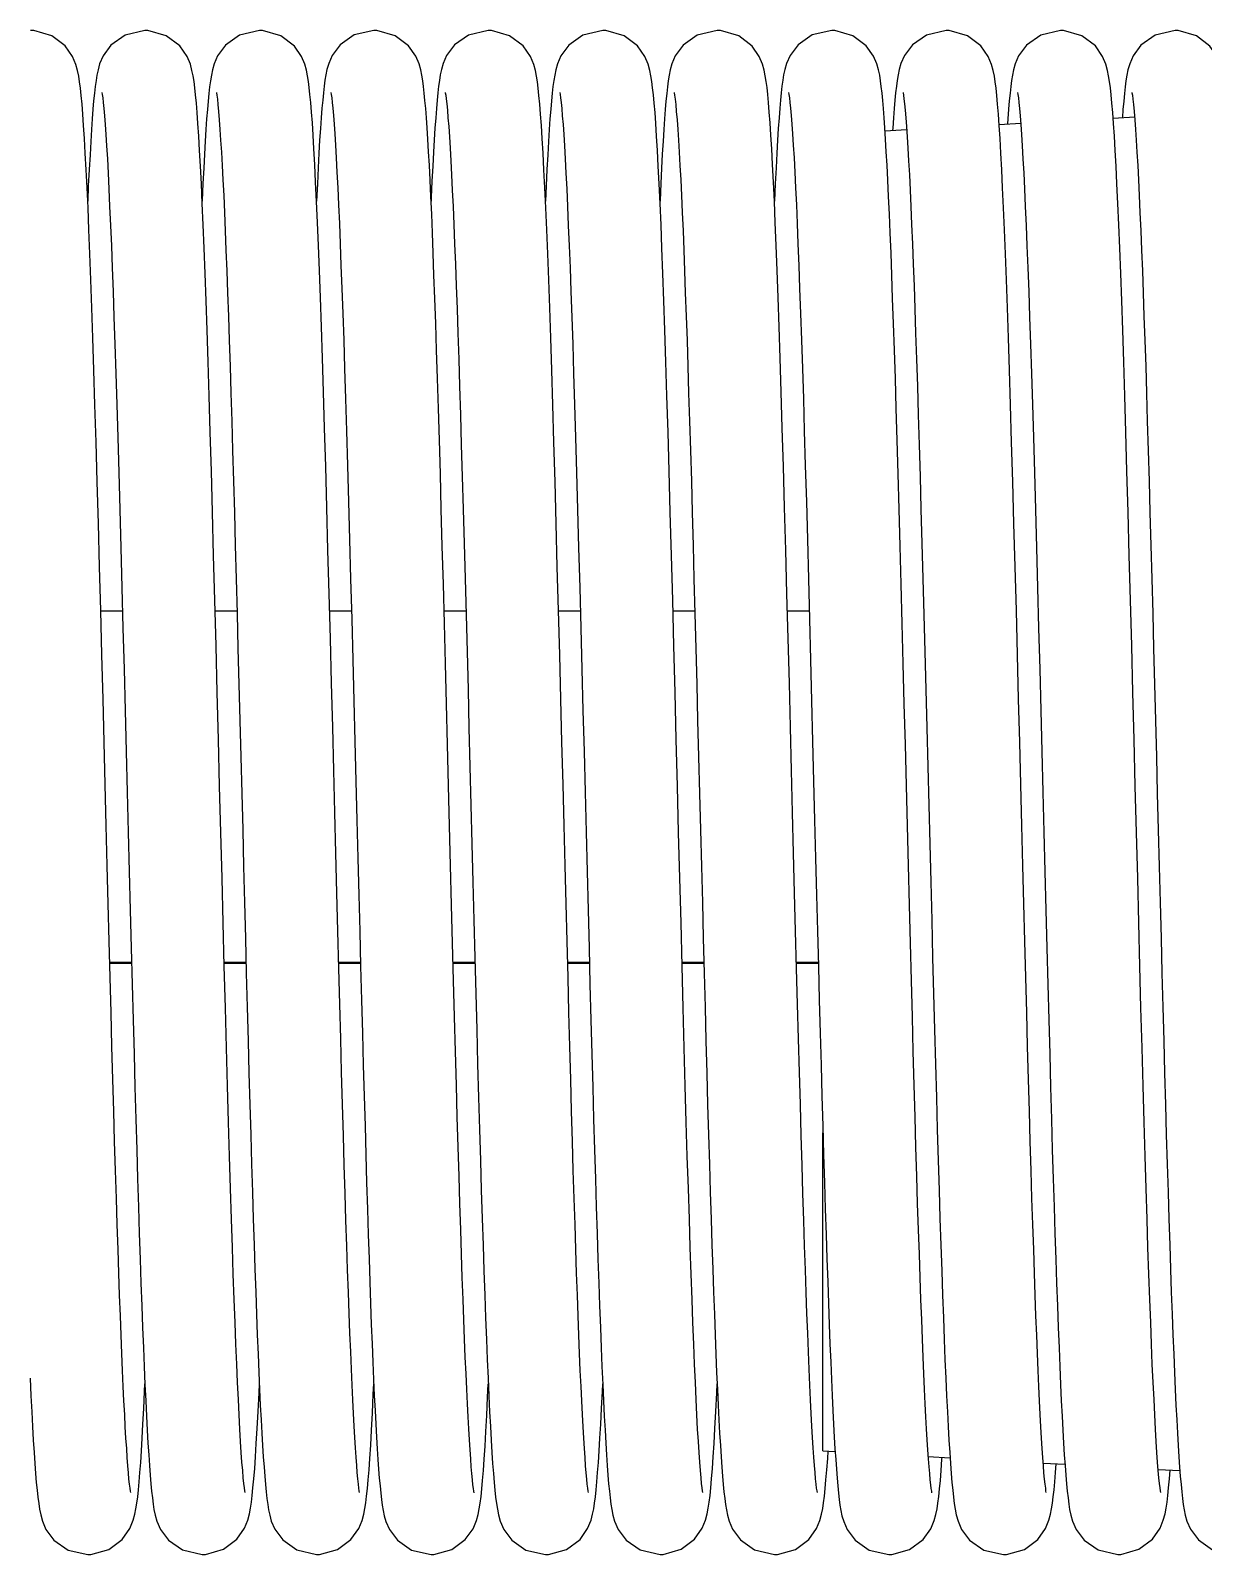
# Model space of a CAD drawing. Header units: millimetres. Extents: x 21899 to 38731, y -5425 to 3612.
# Drawn here: x 23020.2 to 23102.2, y 3128.8 to 3235.3 of the extents above; entities that cross this region are included whole.
import ezdxf

# ---------------------------------------------------------------- set-up
doc = ezdxf.new("R2010")
doc.units = ezdxf.units.MM

msp = doc.modelspace()

# ---------------------------------------------------------------- linework, layer by layer
at = {"color": 7, "linetype": 'Continuous'}
for p, q in [((23095.89, 3229.13), (23097.4, 3229.21)), ((23079.96, 3228.24), (23081.46, 3228.33)), ((23087.93, 3228.68), (23089.43, 3228.77)), ((23088.53, 3229.07), (23088.51, 3228.72)), ((23025.13, 3194.69), (23026.65, 3194.69)), ((23033.13, 3194.69), (23034.65, 3194.69)), ((23041.13, 3194.69), (23042.65, 3194.69)), ((23049.13, 3194.69), (23050.65, 3194.69)), ((23057.13, 3194.69), (23058.65, 3194.69)), ((23065.13, 3194.69), (23066.65, 3194.69)), ((23073.13, 3194.69), (23074.65, 3194.69)), ((23025.76, 3170.08), (23027.29, 3170.08)), ((23033.76, 3170.08), (23035.29, 3170.08)), ((23041.76, 3170.08), (23043.29, 3170.08)), ((23049.76, 3170.08), (23051.29, 3170.08)), ((23057.76, 3170.08), (23059.29, 3170.08)), ((23065.76, 3170.08), (23067.29, 3170.08)), ((23073.76, 3170.08), (23075.29, 3170.08)), ((23075.61, 3136), (23075.61, 3158.22)), ((23075.61, 3136), (23076.46, 3135.95)), ((23075.88, 3134.66), (23075.94, 3135.47)), ((23075.94, 3135.47), (23075.97, 3135.98)), ((23082.97, 3135.59), (23084.49, 3135.51)), ((23091.01, 3135.14), (23092.52, 3135.06)), ((23091.86, 3134.47), (23091.91, 3135.09)), ((23099.04, 3134.7), (23100.56, 3134.61))]:
    msp.add_line(p, q, dxfattribs=at)
at = {"color": 9, "linetype": 'Continuous'}
for p, q in [((23025.76, 3170.15), (23027.28, 3170.15)), ((23033.76, 3170.15), (23035.28, 3170.15)), ((23041.76, 3170.15), (23043.28, 3170.15)), ((23049.76, 3170.15), (23051.28, 3170.15)), ((23057.76, 3170.15), (23059.28, 3170.15)), ((23065.76, 3170.15), (23067.28, 3170.15)), ((23073.76, 3170.15), (23075.28, 3170.15))]:
    msp.add_line(p, q, dxfattribs=at)
at = {"color": 7, "linetype": 'Continuous'}
for points in [[(23027.22, 3133.08), (23027.2, 3133.18), (23027.18, 3133.38), (23027.14, 3133.66), (23027.1, 3134.02), (23027.06, 3134.45), (23027.02, 3134.95), (23026.98, 3135.52), (23026.94, 3136.16), (23026.89, 3136.88), (23026.84, 3137.67), (23026.8, 3138.53), (23026.75, 3139.48), (23026.7, 3140.5), (23026.65, 3141.61), (23026.6, 3142.79), (23026.55, 3144.07), (23026.5, 3145.43), (23026.45, 3146.88), (23026.39, 3148.42), (23026.34, 3150.07), (23026.28, 3151.81), (23026.22, 3153.64), (23026.16, 3155.58), (23026.1, 3157.61), (23026.04, 3159.74), (23025.98, 3161.95), (23025.91, 3164.24), (23025.85, 3166.62), (23025.79, 3169.07), (23025.72, 3171.6), (23025.65, 3174.22), (23025.58, 3176.91), (23025.51, 3179.7), (23025.44, 3182.56), (23025.36, 3185.51), (23025.29, 3188.53), (23025.21, 3191.61), (23025.13, 3194.71), (23025.04, 3197.78), (23024.96, 3200.79), (23024.88, 3203.7), (23024.8, 3206.47), (23024.72, 3209.08), (23024.65, 3211.52), (23024.58, 3213.78), (23024.51, 3215.88), (23024.44, 3217.83), (23024.37, 3219.64), (23024.3, 3221.31), (23024.24, 3222.85), (23024.17, 3224.25), (23024.11, 3225.52), (23024.05, 3226.67), (23023.99, 3227.69), (23023.93, 3228.6), (23023.87, 3229.4), (23023.82, 3230.1), (23023.76, 3230.7), (23023.71, 3231.21), (23023.65, 3231.66), (23023.59, 3232.06), (23023.51, 3232.45), (23023.39, 3232.88), (23023.16, 3233.43), (23022.65, 3234.17), (23021.71, 3234.88), (23020.44, 3235.24), (23020.22, 3235.25)], [(23028.22, 3235.25), (23026.83, 3234.93), (23025.84, 3234.23), (23025.29, 3233.48), (23025.05, 3232.92), (23024.94, 3232.5), (23024.86, 3232.13), (23024.8, 3231.75), (23024.74, 3231.33), (23024.69, 3230.86), (23024.63, 3230.33), (23024.58, 3229.74), (23024.53, 3229.07)], [(23031.87, 3229.51), (23031.81, 3230.18), (23031.76, 3230.75), (23031.7, 3231.25), (23031.65, 3231.68), (23031.58, 3232.08), (23031.5, 3232.46), (23031.39, 3232.9), (23031.16, 3233.44), (23030.65, 3234.17), (23029.71, 3234.88), (23028.43, 3235.24), (23028.22, 3235.25)], [(23036.22, 3235.25), (23034.82, 3234.92), (23033.84, 3234.23), (23033.29, 3233.48), (23033.05, 3232.92), (23032.93, 3232.5), (23032.86, 3232.12), (23032.79, 3231.74), (23032.74, 3231.32), (23032.69, 3230.85), (23032.63, 3230.32), (23032.58, 3229.73), (23032.53, 3229.07)], [(23039.86, 3229.55), (23039.81, 3230.21), (23039.75, 3230.77), (23039.7, 3231.26), (23039.64, 3231.69), (23039.58, 3232.08), (23039.5, 3232.47), (23039.39, 3232.9), (23039.16, 3233.43), (23038.66, 3234.16), (23037.72, 3234.87), (23036.44, 3235.24), (23036.22, 3235.25)], [(23044.22, 3235.25), (23042.85, 3234.94), (23041.87, 3234.25), (23041.31, 3233.51), (23041.06, 3232.94), (23040.94, 3232.52), (23040.86, 3232.15), (23040.8, 3231.78), (23040.74, 3231.36), (23040.69, 3230.9), (23040.64, 3230.39), (23040.59, 3229.81), (23040.54, 3229.15)], [(23047.89, 3229.15), (23047.84, 3229.79), (23047.79, 3230.36), (23047.74, 3230.87), (23047.69, 3231.33), (23047.64, 3231.73), (23047.58, 3232.12), (23047.5, 3232.5), (23047.38, 3232.92), (23047.15, 3233.45), (23046.64, 3234.18), (23045.7, 3234.88), (23044.43, 3235.24), (23044.22, 3235.25)], [(23052.22, 3235.25), (23050.84, 3234.93), (23049.86, 3234.24), (23049.3, 3233.5), (23049.06, 3232.94), (23048.94, 3232.52), (23048.86, 3232.14), (23048.8, 3231.76), (23048.74, 3231.35), (23048.69, 3230.89), (23048.64, 3230.37), (23048.59, 3229.79), (23048.54, 3229.14)], [(23059.22, 3133.08), (23059.2, 3133.18), (23059.18, 3133.38), (23059.14, 3133.66), (23059.1, 3134.02), (23059.06, 3134.45), (23059.02, 3134.95), (23058.98, 3135.52), (23058.94, 3136.16), (23058.89, 3136.88), (23058.84, 3137.67), (23058.8, 3138.53), (23058.75, 3139.48), (23058.7, 3140.5), (23058.65, 3141.61), (23058.6, 3142.79), (23058.55, 3144.07), (23058.5, 3145.43), (23058.45, 3146.88), (23058.39, 3148.42), (23058.34, 3150.07), (23058.28, 3151.81), (23058.22, 3153.64), (23058.16, 3155.58), (23058.1, 3157.61), (23058.04, 3159.74), (23057.98, 3161.95), (23057.91, 3164.24), (23057.85, 3166.62), (23057.79, 3169.07), (23057.72, 3171.6), (23057.65, 3174.22), (23057.58, 3176.91), (23057.51, 3179.7), (23057.44, 3182.56), (23057.36, 3185.51), (23057.29, 3188.53), (23057.21, 3191.61), (23057.13, 3194.71), (23057.04, 3197.78), (23056.96, 3200.79), (23056.88, 3203.7), (23056.8, 3206.47), (23056.72, 3209.08), (23056.65, 3211.52), (23056.58, 3213.78), (23056.51, 3215.88), (23056.44, 3217.83), (23056.37, 3219.64), (23056.3, 3221.31), (23056.24, 3222.85), (23056.17, 3224.25), (23056.11, 3225.52), (23056.05, 3226.67), (23055.99, 3227.69), (23055.93, 3228.6), (23055.87, 3229.4), (23055.82, 3230.1), (23055.76, 3230.7), (23055.71, 3231.21), (23055.65, 3231.66), (23055.59, 3232.06), (23055.51, 3232.45), (23055.39, 3232.88), (23055.16, 3233.43), (23054.65, 3234.17), (23053.71, 3234.88), (23052.44, 3235.24), (23052.22, 3235.25)], [(23060.22, 3235.25), (23058.83, 3234.93), (23057.84, 3234.23), (23057.29, 3233.48), (23057.05, 3232.92), (23056.94, 3232.5), (23056.86, 3232.13), (23056.8, 3231.75), (23056.74, 3231.33), (23056.69, 3230.86), (23056.63, 3230.33), (23056.58, 3229.74), (23056.53, 3229.07)], [(23063.87, 3229.51), (23063.81, 3230.18), (23063.76, 3230.75), (23063.7, 3231.25), (23063.65, 3231.68), (23063.58, 3232.08), (23063.5, 3232.46), (23063.39, 3232.9), (23063.16, 3233.44), (23062.65, 3234.17), (23061.71, 3234.88), (23060.43, 3235.24), (23060.22, 3235.25)], [(23068.22, 3235.25), (23066.82, 3234.92), (23065.84, 3234.23), (23065.29, 3233.48), (23065.05, 3232.92), (23064.93, 3232.5), (23064.86, 3232.12), (23064.79, 3231.74), (23064.74, 3231.32), (23064.69, 3230.85), (23064.63, 3230.32), (23064.58, 3229.73), (23064.53, 3229.07)], [(23071.86, 3229.55), (23071.81, 3230.21), (23071.75, 3230.77), (23071.7, 3231.26), (23071.64, 3231.69), (23071.58, 3232.08), (23071.5, 3232.47), (23071.39, 3232.9), (23071.16, 3233.43), (23070.66, 3234.16), (23069.72, 3234.87), (23068.44, 3235.24), (23068.22, 3235.25)], [(23076.22, 3235.25), (23074.85, 3234.94), (23073.87, 3234.25), (23073.31, 3233.51), (23073.06, 3232.94), (23072.94, 3232.52), (23072.86, 3232.15), (23072.8, 3231.78), (23072.74, 3231.36), (23072.69, 3230.9), (23072.64, 3230.39), (23072.59, 3229.81), (23072.54, 3229.15)], [(23079.89, 3229.15), (23079.84, 3229.79), (23079.79, 3230.36), (23079.74, 3230.87), (23079.69, 3231.33), (23079.64, 3231.73), (23079.58, 3232.12), (23079.5, 3232.5), (23079.38, 3232.92), (23079.15, 3233.45), (23078.64, 3234.18), (23077.7, 3234.88), (23076.43, 3235.24), (23076.22, 3235.25)], [(23084.22, 3235.25), (23082.84, 3234.93), (23081.86, 3234.24), (23081.3, 3233.5), (23081.06, 3232.94), (23080.94, 3232.52), (23080.86, 3232.14), (23080.8, 3231.76), (23080.74, 3231.35), (23080.69, 3230.89), (23080.64, 3230.37), (23080.59, 3229.79), (23080.54, 3229.14)], [(23091.22, 3133.08), (23091.2, 3133.18), (23091.18, 3133.38), (23091.14, 3133.66), (23091.1, 3134.02), (23091.06, 3134.45), (23091.02, 3134.95), (23090.98, 3135.52), (23090.94, 3136.16), (23090.89, 3136.88), (23090.84, 3137.67), (23090.8, 3138.53), (23090.75, 3139.48), (23090.7, 3140.5), (23090.65, 3141.61), (23090.6, 3142.79), (23090.55, 3144.07), (23090.5, 3145.43), (23090.45, 3146.88), (23090.39, 3148.42), (23090.34, 3150.07), (23090.28, 3151.81), (23090.22, 3153.64), (23090.16, 3155.58), (23090.1, 3157.61), (23090.04, 3159.74), (23089.98, 3161.95), (23089.91, 3164.24), (23089.85, 3166.62), (23089.79, 3169.07), (23089.72, 3171.6), (23089.65, 3174.22), (23089.58, 3176.91), (23089.51, 3179.7), (23089.44, 3182.56), (23089.36, 3185.51), (23089.29, 3188.53), (23089.21, 3191.61), (23089.13, 3194.71), (23089.04, 3197.78), (23088.96, 3200.79), (23088.88, 3203.7), (23088.8, 3206.47), (23088.72, 3209.08), (23088.65, 3211.52), (23088.58, 3213.78), (23088.51, 3215.88), (23088.44, 3217.83), (23088.37, 3219.64), (23088.3, 3221.31), (23088.24, 3222.85), (23088.17, 3224.25), (23088.11, 3225.52), (23088.05, 3226.67), (23087.99, 3227.69), (23087.93, 3228.6), (23087.87, 3229.4), (23087.82, 3230.1), (23087.76, 3230.7), (23087.71, 3231.21), (23087.65, 3231.66), (23087.59, 3232.06), (23087.51, 3232.45), (23087.39, 3232.88), (23087.16, 3233.43), (23086.65, 3234.17), (23085.71, 3234.88), (23084.44, 3235.24), (23084.22, 3235.25)], [(23092.22, 3235.25), (23090.83, 3234.93), (23089.84, 3234.23), (23089.29, 3233.48), (23089.05, 3232.92), (23088.94, 3232.5), (23088.86, 3232.13), (23088.8, 3231.75), (23088.74, 3231.33), (23088.69, 3230.86), (23088.63, 3230.33), (23088.58, 3229.74), (23088.53, 3229.07)], [(23095.87, 3229.51), (23095.81, 3230.18), (23095.76, 3230.75), (23095.7, 3231.25), (23095.65, 3231.68), (23095.58, 3232.08), (23095.5, 3232.46), (23095.39, 3232.9), (23095.16, 3233.44), (23094.65, 3234.17), (23093.71, 3234.88), (23092.43, 3235.24), (23092.22, 3235.25)], [(23100.22, 3235.25), (23098.82, 3234.92), (23097.84, 3234.23), (23097.29, 3233.48), (23097.05, 3232.92), (23096.93, 3232.5), (23096.86, 3232.12), (23096.79, 3231.74), (23096.74, 3231.32), (23096.69, 3230.85), (23096.63, 3230.32), (23096.58, 3229.73), (23096.54, 3229.16)], [(23103.86, 3229.55), (23103.81, 3230.21), (23103.75, 3230.77), (23103.7, 3231.26), (23103.64, 3231.69), (23103.58, 3232.08), (23103.5, 3232.47), (23103.39, 3232.9), (23103.16, 3233.43), (23102.66, 3234.16), (23101.72, 3234.87), (23100.44, 3235.24), (23100.22, 3235.25)], [(23025.21, 3230.92), (23025.21, 3230.91), (23025.23, 3230.77), (23025.27, 3230.54), (23025.3, 3230.21), (23025.35, 3229.79), (23025.39, 3229.28), (23025.44, 3228.68), (23025.49, 3227.98), (23025.54, 3227.18), (23025.59, 3226.28), (23025.64, 3225.28), (23025.7, 3224.18), (23025.75, 3222.96), (23025.81, 3221.63), (23025.87, 3220.2), (23025.93, 3218.66), (23025.99, 3217), (23026.05, 3215.22), (23026.12, 3213.32), (23026.18, 3211.29), (23026.25, 3209.12), (23026.32, 3206.81), (23026.39, 3204.36), (23026.46, 3201.78), (23026.53, 3199.1), (23026.61, 3196.32), (23026.68, 3193.49), (23026.76, 3190.62), (23026.83, 3187.74), (23026.91, 3184.87), (23026.98, 3182.03), (23027.05, 3179.23), (23027.12, 3176.48), (23027.19, 3173.78), (23027.26, 3171.15), (23027.32, 3168.59), (23027.39, 3166.11), (23027.46, 3163.72), (23027.52, 3161.4), (23027.58, 3159.18), (23027.64, 3157.04), (23027.7, 3155), (23027.76, 3153.04), (23027.82, 3151.18), (23027.88, 3149.4), (23027.94, 3147.72), (23028, 3146.12), (23028.05, 3144.62), (23028.11, 3143.2), (23028.16, 3141.88), (23028.22, 3140.64), (23028.27, 3139.48), (23028.32, 3138.42), (23028.38, 3137.43), (23028.43, 3136.53), (23028.48, 3135.71), (23028.53, 3134.97)], [(23033.21, 3230.92), (23033.21, 3230.9), (23033.24, 3230.73), (23033.28, 3230.45), (23033.32, 3230.07), (23033.36, 3229.58), (23033.41, 3229.01), (23033.46, 3228.34), (23033.51, 3227.59), (23033.56, 3226.75), (23033.61, 3225.82), (23033.67, 3224.81), (23033.72, 3223.71), (23033.77, 3222.52), (23033.83, 3221.25), (23033.88, 3219.89), (23033.94, 3218.45), (23033.99, 3216.91), (23034.05, 3215.29), (23034.11, 3213.58), (23034.17, 3211.79), (23034.22, 3209.91), (23034.28, 3207.94), (23034.34, 3205.89), (23034.41, 3203.76), (23034.47, 3201.56), (23034.53, 3199.27), (23034.59, 3196.92), (23034.66, 3194.52), (23034.72, 3192.06), (23034.79, 3189.56), (23034.85, 3187.04), (23034.92, 3184.49), (23034.98, 3181.94), (23035.05, 3179.38), (23035.11, 3176.84), (23035.18, 3174.32), (23035.24, 3171.83), (23035.3, 3169.38), (23035.37, 3166.99), (23035.43, 3164.65), (23035.49, 3162.38), (23035.55, 3160.19), (23035.61, 3158.07), (23035.67, 3156.03), (23035.73, 3154.07), (23035.79, 3152.19), (23035.85, 3150.4), (23035.91, 3148.69), (23035.96, 3147.08), (23036.02, 3145.55), (23036.07, 3144.1), (23036.13, 3142.75), (23036.18, 3141.48), (23036.23, 3140.29), (23036.28, 3139.19), (23036.34, 3138.17), (23036.39, 3137.23), (23036.44, 3136.36), (23036.49, 3135.58), (23036.54, 3134.86)], [(23041.21, 3230.91), (23041.21, 3230.91), (23041.23, 3230.78), (23041.27, 3230.54), (23041.3, 3230.22), (23041.34, 3229.81), (23041.39, 3229.3), (23041.44, 3228.71), (23041.48, 3228.02), (23041.53, 3227.23), (23041.59, 3226.34), (23041.64, 3225.35), (23041.69, 3224.26), (23041.75, 3223.06), (23041.81, 3221.76), (23041.86, 3220.35), (23041.92, 3218.83), (23041.98, 3217.21), (23042.04, 3215.47), (23042.11, 3213.62), (23042.17, 3211.64), (23042.24, 3209.52), (23042.3, 3207.27), (23042.37, 3204.86), (23042.45, 3202.32), (23042.52, 3199.67), (23042.59, 3196.92), (23042.67, 3194.11), (23042.74, 3191.26), (23042.82, 3188.4), (23042.89, 3185.57), (23042.96, 3182.79), (23043.03, 3180.07), (23043.1, 3177.41), (23043.16, 3174.83), (23043.23, 3172.31), (23043.29, 3169.87), (23043.35, 3167.49), (23043.42, 3165.19), (23043.48, 3162.95), (23043.54, 3160.79), (23043.6, 3158.7), (23043.65, 3156.69), (23043.71, 3154.75), (23043.77, 3152.89), (23043.83, 3151.12), (23043.88, 3149.42), (23043.94, 3147.81), (23043.99, 3146.28), (23044.04, 3144.83), (23044.1, 3143.47), (23044.15, 3142.19), (23044.2, 3140.98), (23044.25, 3139.86), (23044.3, 3138.82), (23044.35, 3137.85), (23044.4, 3136.96), (23044.45, 3136.14), (23044.5, 3135.39), (23044.55, 3134.71), (23044.6, 3134.09), (23044.65, 3133.54), (23044.7, 3133.04), (23044.75, 3132.6), (23044.8, 3132.2), (23044.87, 3131.83), (23044.94, 3131.46), (23045.06, 3131.05), (23045.31, 3130.49), (23045.86, 3129.75), (23046.84, 3129.06), (23048.22, 3128.75)], [(23049.21, 3230.92), (23049.21, 3230.9), (23049.24, 3230.74), (23049.27, 3230.48), (23049.31, 3230.13), (23049.36, 3229.69), (23049.4, 3229.15), (23049.45, 3228.53), (23049.5, 3227.82), (23049.55, 3227.03), (23049.6, 3226.14), (23049.65, 3225.16), (23049.7, 3224.1), (23049.76, 3222.94), (23049.81, 3221.69), (23049.86, 3220.35), (23049.92, 3218.93), (23049.98, 3217.41), (23050.03, 3215.8), (23050.09, 3214.09), (23050.15, 3212.29), (23050.21, 3210.39), (23050.27, 3208.39), (23050.33, 3206.29), (23050.4, 3204.09), (23050.46, 3201.8), (23050.53, 3199.41), (23050.59, 3196.95), (23050.66, 3194.42), (23050.73, 3191.83), (23050.8, 3189.19), (23050.86, 3186.52), (23050.93, 3183.82), (23051, 3181.12), (23051.07, 3178.42), (23051.14, 3175.74), (23051.21, 3173.09), (23051.27, 3170.48), (23051.34, 3167.93), (23051.41, 3165.44), (23051.47, 3163.02), (23051.54, 3160.69), (23051.6, 3158.45), (23051.67, 3156.29), (23051.73, 3154.22), (23051.79, 3152.24), (23051.85, 3150.36), (23051.91, 3148.57), (23051.97, 3146.88), (23052.03, 3145.28), (23052.09, 3143.78), (23052.14, 3142.38), (23052.2, 3141.07), (23052.25, 3139.85), (23052.31, 3138.73), (23052.36, 3137.7), (23052.41, 3136.75), (23052.47, 3135.89), (23052.52, 3135.11), (23052.57, 3134.42)], [(23057.21, 3230.92), (23057.21, 3230.91), (23057.23, 3230.77), (23057.27, 3230.54), (23057.3, 3230.21), (23057.35, 3229.79), (23057.39, 3229.28), (23057.44, 3228.68), (23057.49, 3227.98), (23057.54, 3227.18), (23057.59, 3226.28), (23057.64, 3225.28), (23057.7, 3224.18), (23057.75, 3222.96), (23057.81, 3221.63), (23057.87, 3220.2), (23057.93, 3218.66), (23057.99, 3217), (23058.05, 3215.22), (23058.12, 3213.32), (23058.18, 3211.29), (23058.25, 3209.12), (23058.32, 3206.81), (23058.39, 3204.36), (23058.46, 3201.78), (23058.53, 3199.1), (23058.61, 3196.32), (23058.68, 3193.49), (23058.76, 3190.62), (23058.83, 3187.74), (23058.91, 3184.87), (23058.98, 3182.03), (23059.05, 3179.23), (23059.12, 3176.48), (23059.19, 3173.78), (23059.26, 3171.15), (23059.32, 3168.59), (23059.39, 3166.11), (23059.46, 3163.72), (23059.52, 3161.4), (23059.58, 3159.18), (23059.64, 3157.04), (23059.7, 3155), (23059.76, 3153.04), (23059.82, 3151.18), (23059.88, 3149.4), (23059.94, 3147.72), (23060, 3146.12), (23060.05, 3144.62), (23060.11, 3143.2), (23060.16, 3141.88), (23060.22, 3140.64), (23060.27, 3139.48), (23060.32, 3138.42), (23060.38, 3137.43), (23060.43, 3136.53), (23060.48, 3135.71), (23060.53, 3134.97)], [(23065.21, 3230.92), (23065.21, 3230.9), (23065.24, 3230.73), (23065.28, 3230.45), (23065.32, 3230.07), (23065.36, 3229.58), (23065.41, 3229.01), (23065.46, 3228.34), (23065.51, 3227.59), (23065.56, 3226.75), (23065.61, 3225.82), (23065.67, 3224.81), (23065.72, 3223.71), (23065.77, 3222.52), (23065.83, 3221.25), (23065.88, 3219.89), (23065.94, 3218.45), (23065.99, 3216.91), (23066.05, 3215.29), (23066.11, 3213.58), (23066.17, 3211.79), (23066.22, 3209.91), (23066.28, 3207.94), (23066.34, 3205.89), (23066.41, 3203.76), (23066.47, 3201.56), (23066.53, 3199.27), (23066.59, 3196.92), (23066.66, 3194.52), (23066.72, 3192.06), (23066.79, 3189.56), (23066.85, 3187.04), (23066.92, 3184.49), (23066.98, 3181.94), (23067.05, 3179.38), (23067.11, 3176.84), (23067.18, 3174.32), (23067.24, 3171.83), (23067.3, 3169.38), (23067.37, 3166.99), (23067.43, 3164.65), (23067.49, 3162.38), (23067.55, 3160.19), (23067.61, 3158.07), (23067.67, 3156.03), (23067.73, 3154.07), (23067.79, 3152.19), (23067.85, 3150.4), (23067.91, 3148.69), (23067.96, 3147.08), (23068.02, 3145.55), (23068.07, 3144.1), (23068.13, 3142.75), (23068.18, 3141.48), (23068.23, 3140.29), (23068.28, 3139.19), (23068.34, 3138.17), (23068.39, 3137.23), (23068.44, 3136.36), (23068.49, 3135.58), (23068.54, 3134.86)], [(23073.21, 3230.91), (23073.21, 3230.91), (23073.23, 3230.78), (23073.27, 3230.54), (23073.3, 3230.22), (23073.34, 3229.81), (23073.39, 3229.3), (23073.44, 3228.71), (23073.48, 3228.02), (23073.53, 3227.23), (23073.59, 3226.34), (23073.64, 3225.35), (23073.69, 3224.26), (23073.75, 3223.06), (23073.81, 3221.76), (23073.86, 3220.35), (23073.92, 3218.83), (23073.98, 3217.21), (23074.04, 3215.47), (23074.11, 3213.62), (23074.17, 3211.64), (23074.24, 3209.52), (23074.3, 3207.27), (23074.37, 3204.86), (23074.45, 3202.32), (23074.52, 3199.67), (23074.59, 3196.92), (23074.67, 3194.11), (23074.74, 3191.26), (23074.82, 3188.4), (23074.89, 3185.57), (23074.96, 3182.79), (23075.03, 3180.07), (23075.1, 3177.41), (23075.16, 3174.83), (23075.23, 3172.31), (23075.29, 3169.87), (23075.35, 3167.49), (23075.42, 3165.19), (23075.48, 3162.95), (23075.54, 3160.79), (23075.6, 3158.7)], [(23081.21, 3230.92), (23081.21, 3230.9), (23081.24, 3230.74), (23081.27, 3230.48), (23081.31, 3230.13), (23081.36, 3229.69), (23081.4, 3229.15), (23081.45, 3228.53), (23081.5, 3227.82), (23081.55, 3227.03), (23081.6, 3226.14), (23081.65, 3225.16), (23081.7, 3224.1), (23081.76, 3222.94), (23081.81, 3221.69), (23081.86, 3220.35), (23081.92, 3218.93), (23081.98, 3217.41), (23082.03, 3215.8), (23082.09, 3214.09), (23082.15, 3212.29), (23082.21, 3210.39), (23082.27, 3208.39), (23082.33, 3206.29), (23082.4, 3204.09), (23082.46, 3201.8), (23082.53, 3199.41), (23082.59, 3196.95), (23082.66, 3194.42), (23082.73, 3191.83), (23082.8, 3189.19), (23082.86, 3186.52), (23082.93, 3183.82), (23083, 3181.12), (23083.07, 3178.42), (23083.14, 3175.74), (23083.21, 3173.09), (23083.27, 3170.48), (23083.34, 3167.93), (23083.41, 3165.44), (23083.47, 3163.02), (23083.54, 3160.69), (23083.6, 3158.45), (23083.67, 3156.29), (23083.73, 3154.22), (23083.79, 3152.24), (23083.85, 3150.36), (23083.91, 3148.57), (23083.97, 3146.88), (23084.03, 3145.28), (23084.09, 3143.78), (23084.14, 3142.38), (23084.2, 3141.07), (23084.25, 3139.85), (23084.31, 3138.73), (23084.36, 3137.7), (23084.41, 3136.75), (23084.47, 3135.89), (23084.52, 3135.11), (23084.57, 3134.42)], [(23089.21, 3230.92), (23089.21, 3230.91), (23089.23, 3230.77), (23089.27, 3230.54), (23089.3, 3230.21), (23089.35, 3229.79), (23089.39, 3229.28), (23089.44, 3228.68), (23089.49, 3227.98), (23089.54, 3227.18), (23089.59, 3226.28), (23089.64, 3225.28), (23089.7, 3224.18), (23089.75, 3222.96), (23089.81, 3221.63), (23089.87, 3220.2), (23089.93, 3218.66), (23089.99, 3217), (23090.05, 3215.22), (23090.12, 3213.32), (23090.18, 3211.29), (23090.25, 3209.12), (23090.32, 3206.81), (23090.39, 3204.36), (23090.46, 3201.78), (23090.53, 3199.1), (23090.61, 3196.32), (23090.68, 3193.49), (23090.76, 3190.62), (23090.83, 3187.74), (23090.91, 3184.87), (23090.98, 3182.03), (23091.05, 3179.23), (23091.12, 3176.48), (23091.19, 3173.78), (23091.26, 3171.15), (23091.32, 3168.59), (23091.39, 3166.11), (23091.46, 3163.72), (23091.52, 3161.4), (23091.58, 3159.18), (23091.64, 3157.04), (23091.7, 3155), (23091.76, 3153.04), (23091.82, 3151.18), (23091.88, 3149.4), (23091.94, 3147.72), (23092, 3146.12), (23092.05, 3144.62), (23092.11, 3143.2), (23092.16, 3141.88), (23092.22, 3140.64), (23092.27, 3139.48), (23092.32, 3138.42), (23092.38, 3137.43), (23092.43, 3136.53), (23092.48, 3135.71), (23092.53, 3134.97)], [(23097.21, 3230.92), (23097.21, 3230.9), (23097.24, 3230.73), (23097.28, 3230.45), (23097.32, 3230.07), (23097.36, 3229.58), (23097.41, 3229.01), (23097.46, 3228.34), (23097.51, 3227.59), (23097.56, 3226.75), (23097.61, 3225.82), (23097.67, 3224.81), (23097.72, 3223.71), (23097.77, 3222.52), (23097.83, 3221.25), (23097.88, 3219.89), (23097.94, 3218.45), (23097.99, 3216.91), (23098.05, 3215.29), (23098.11, 3213.58), (23098.17, 3211.79), (23098.22, 3209.91), (23098.28, 3207.94), (23098.34, 3205.89), (23098.41, 3203.76), (23098.47, 3201.56), (23098.53, 3199.27), (23098.59, 3196.92), (23098.66, 3194.52), (23098.72, 3192.06), (23098.79, 3189.56), (23098.85, 3187.04), (23098.92, 3184.49), (23098.98, 3181.94), (23099.05, 3179.38), (23099.11, 3176.84), (23099.18, 3174.32), (23099.24, 3171.83), (23099.3, 3169.38), (23099.37, 3166.99), (23099.43, 3164.65), (23099.49, 3162.38), (23099.55, 3160.19), (23099.61, 3158.07), (23099.67, 3156.03), (23099.73, 3154.07), (23099.79, 3152.19), (23099.85, 3150.4), (23099.91, 3148.69), (23099.96, 3147.08), (23100.02, 3145.55), (23100.07, 3144.1), (23100.13, 3142.75), (23100.18, 3141.48), (23100.23, 3140.29), (23100.28, 3139.19), (23100.34, 3138.17), (23100.39, 3137.23), (23100.44, 3136.36), (23100.49, 3135.58), (23100.54, 3134.86)], [(23035.22, 3133.08), (23035.2, 3133.2), (23035.17, 3133.41), (23035.13, 3133.72), (23035.09, 3134.12), (23035.05, 3134.61), (23035, 3135.2), (23034.95, 3135.88), (23034.9, 3136.65), (23034.85, 3137.52), (23034.8, 3138.5), (23034.75, 3139.58), (23034.69, 3140.76), (23034.63, 3142.05), (23034.58, 3143.45), (23034.52, 3144.96), (23034.46, 3146.58), (23034.39, 3148.33), (23034.33, 3150.2), (23034.27, 3152.19), (23034.2, 3154.32), (23034.13, 3156.58), (23034.06, 3158.97), (23033.99, 3161.5), (23033.92, 3164.16), (23033.84, 3166.95), (23033.76, 3169.87), (23033.69, 3172.9), (23033.61, 3176.02), (23033.52, 3179.2), (23033.44, 3182.44), (23033.36, 3185.71), (23033.27, 3188.99), (23033.19, 3192.24), (23033.11, 3195.45), (23033.02, 3198.57), (23032.94, 3201.58), (23032.86, 3204.45), (23032.78, 3207.17), (23032.7, 3209.72), (23032.63, 3212.1), (23032.56, 3214.31), (23032.49, 3216.36), (23032.42, 3218.27), (23032.35, 3220.04), (23032.29, 3221.67), (23032.22, 3223.16), (23032.16, 3224.53), (23032.1, 3225.76), (23032.04, 3226.87), (23031.98, 3227.86), (23031.92, 3228.74), (23031.87, 3229.51)], [(23043.22, 3133.08), (23043.2, 3133.19), (23043.17, 3133.39), (23043.14, 3133.67), (23043.1, 3134.03), (23043.06, 3134.47), (23043.02, 3134.97), (23042.98, 3135.55), (23042.93, 3136.2), (23042.89, 3136.92), (23042.84, 3137.72), (23042.79, 3138.6), (23042.75, 3139.55), (23042.7, 3140.59), (23042.65, 3141.71), (23042.6, 3142.91), (23042.55, 3144.21), (23042.49, 3145.59), (23042.44, 3147.07), (23042.38, 3148.65), (23042.33, 3150.32), (23042.27, 3152.1), (23042.21, 3153.98), (23042.15, 3155.95), (23042.09, 3158.03), (23042.03, 3160.19), (23041.96, 3162.45), (23041.9, 3164.79), (23041.84, 3167.21), (23041.77, 3169.71), (23041.7, 3172.3), (23041.63, 3174.98), (23041.56, 3177.75), (23041.49, 3180.6), (23041.41, 3183.54), (23041.34, 3186.56), (23041.26, 3189.65), (23041.18, 3192.77), (23041.09, 3195.88), (23041.01, 3198.94), (23040.93, 3201.92), (23040.85, 3204.77), (23040.77, 3207.46), (23040.7, 3209.99), (23040.62, 3212.35), (23040.55, 3214.54), (23040.48, 3216.58), (23040.41, 3218.47), (23040.35, 3220.22), (23040.28, 3221.84), (23040.22, 3223.31), (23040.15, 3224.66), (23040.09, 3225.88), (23040.03, 3226.97), (23039.97, 3227.94), (23039.92, 3228.8), (23039.86, 3229.55)], [(23040.54, 3229.15), (23040.49, 3228.41), (23040.43, 3227.59), (23040.38, 3226.68), (23040.33, 3225.66), (23040.27, 3224.54), (23040.22, 3223.33)], [(23051.22, 3133.07), (23051.21, 3133.18), (23051.18, 3133.36), (23051.14, 3133.63), (23051.11, 3133.98), (23051.07, 3134.4), (23051.03, 3134.88), (23050.99, 3135.44), (23050.94, 3136.06), (23050.9, 3136.76), (23050.85, 3137.53), (23050.81, 3138.37), (23050.76, 3139.29), (23050.71, 3140.3), (23050.66, 3141.38), (23050.61, 3142.55), (23050.56, 3143.8), (23050.51, 3145.15), (23050.46, 3146.58), (23050.4, 3148.11), (23050.35, 3149.73), (23050.29, 3151.45), (23050.23, 3153.27), (23050.17, 3155.19), (23050.11, 3157.21), (23050.05, 3159.33), (23049.99, 3161.56), (23049.92, 3163.9), (23049.86, 3166.33), (23049.79, 3168.86), (23049.72, 3171.47), (23049.65, 3174.15), (23049.58, 3176.89), (23049.51, 3179.68), (23049.44, 3182.5), (23049.37, 3185.35), (23049.29, 3188.19), (23049.22, 3191.02), (23049.15, 3193.82), (23049.08, 3196.55), (23049, 3199.22), (23048.93, 3201.8), (23048.87, 3204.27), (23048.8, 3206.62), (23048.73, 3208.84), (23048.67, 3210.94), (23048.6, 3212.92), (23048.54, 3214.77), (23048.48, 3216.51), (23048.42, 3218.15), (23048.37, 3219.68), (23048.31, 3221.1), (23048.26, 3222.42), (23048.2, 3223.65), (23048.15, 3224.79), (23048.1, 3225.83), (23048.04, 3226.78), (23047.99, 3227.65), (23047.94, 3228.44), (23047.89, 3229.15)], [(23048.54, 3229.14), (23048.49, 3228.42), (23048.44, 3227.62), (23048.39, 3226.74), (23048.33, 3225.77), (23048.28, 3224.72), (23048.23, 3223.58), (23048.22, 3223.33)], [(23067.22, 3133.08), (23067.2, 3133.2), (23067.17, 3133.41), (23067.13, 3133.72), (23067.09, 3134.12), (23067.05, 3134.61), (23067, 3135.2), (23066.95, 3135.88), (23066.9, 3136.65), (23066.85, 3137.52), (23066.8, 3138.5), (23066.75, 3139.58), (23066.69, 3140.76), (23066.63, 3142.05), (23066.58, 3143.45), (23066.52, 3144.96), (23066.46, 3146.58), (23066.39, 3148.33), (23066.33, 3150.2), (23066.27, 3152.19), (23066.2, 3154.32), (23066.13, 3156.58), (23066.06, 3158.97), (23065.99, 3161.5), (23065.92, 3164.16), (23065.84, 3166.95), (23065.76, 3169.87), (23065.69, 3172.9), (23065.61, 3176.02), (23065.52, 3179.2), (23065.44, 3182.44), (23065.36, 3185.71), (23065.27, 3188.99), (23065.19, 3192.24), (23065.11, 3195.45), (23065.02, 3198.57), (23064.94, 3201.58), (23064.86, 3204.45), (23064.78, 3207.17), (23064.7, 3209.72), (23064.63, 3212.1), (23064.56, 3214.31), (23064.49, 3216.36), (23064.42, 3218.27), (23064.35, 3220.04), (23064.29, 3221.67), (23064.22, 3223.16), (23064.16, 3224.53), (23064.1, 3225.76), (23064.04, 3226.87), (23063.98, 3227.86), (23063.92, 3228.74), (23063.87, 3229.51)], [(23075.22, 3133.08), (23075.2, 3133.19), (23075.17, 3133.39), (23075.14, 3133.67), (23075.1, 3134.03), (23075.06, 3134.47), (23075.02, 3134.97), (23074.98, 3135.55), (23074.93, 3136.2), (23074.89, 3136.92), (23074.84, 3137.72), (23074.79, 3138.6), (23074.75, 3139.55), (23074.7, 3140.59), (23074.65, 3141.71), (23074.6, 3142.91), (23074.55, 3144.21), (23074.49, 3145.59), (23074.44, 3147.07), (23074.38, 3148.65), (23074.33, 3150.32), (23074.27, 3152.1), (23074.21, 3153.98), (23074.15, 3155.95), (23074.09, 3158.03), (23074.03, 3160.19), (23073.96, 3162.45), (23073.9, 3164.79), (23073.84, 3167.21), (23073.77, 3169.71), (23073.7, 3172.3), (23073.63, 3174.98), (23073.56, 3177.75), (23073.49, 3180.6), (23073.41, 3183.54), (23073.34, 3186.56), (23073.26, 3189.65), (23073.18, 3192.77), (23073.09, 3195.88), (23073.01, 3198.94), (23072.93, 3201.92), (23072.85, 3204.77), (23072.77, 3207.46), (23072.7, 3209.99), (23072.62, 3212.35), (23072.55, 3214.54), (23072.48, 3216.58), (23072.41, 3218.47), (23072.35, 3220.22), (23072.28, 3221.84), (23072.22, 3223.31), (23072.15, 3224.66), (23072.09, 3225.88), (23072.03, 3226.97), (23071.97, 3227.94), (23071.92, 3228.8), (23071.86, 3229.55)], [(23072.54, 3229.15), (23072.49, 3228.41), (23072.43, 3227.59), (23072.38, 3226.68), (23072.33, 3225.66), (23072.27, 3224.54), (23072.22, 3223.33)], [(23083.22, 3133.07), (23083.21, 3133.18), (23083.18, 3133.36), (23083.14, 3133.63), (23083.11, 3133.98), (23083.07, 3134.4), (23083.03, 3134.88), (23082.99, 3135.44), (23082.94, 3136.06), (23082.9, 3136.76), (23082.85, 3137.53), (23082.81, 3138.37), (23082.76, 3139.29), (23082.71, 3140.3), (23082.66, 3141.38), (23082.61, 3142.55), (23082.56, 3143.8), (23082.51, 3145.15), (23082.46, 3146.58), (23082.4, 3148.11), (23082.35, 3149.73), (23082.29, 3151.45), (23082.23, 3153.27), (23082.17, 3155.19), (23082.11, 3157.21), (23082.05, 3159.33), (23081.99, 3161.56), (23081.92, 3163.9), (23081.86, 3166.33), (23081.79, 3168.86), (23081.72, 3171.47), (23081.65, 3174.15), (23081.58, 3176.89), (23081.51, 3179.68), (23081.44, 3182.5), (23081.37, 3185.35), (23081.29, 3188.19), (23081.22, 3191.02), (23081.15, 3193.82), (23081.08, 3196.55), (23081, 3199.22), (23080.93, 3201.8), (23080.87, 3204.27), (23080.8, 3206.62), (23080.73, 3208.84), (23080.67, 3210.94), (23080.6, 3212.92), (23080.54, 3214.77), (23080.48, 3216.51), (23080.42, 3218.15), (23080.37, 3219.68), (23080.31, 3221.1), (23080.26, 3222.42), (23080.2, 3223.65), (23080.15, 3224.79), (23080.1, 3225.83), (23080.04, 3226.78), (23079.99, 3227.65), (23079.94, 3228.44), (23079.89, 3229.15)], [(23080.54, 3229.14), (23080.49, 3228.42), (23080.48, 3228.27)], [(23099.22, 3133.08), (23099.2, 3133.2), (23099.17, 3133.41), (23099.13, 3133.72), (23099.09, 3134.12), (23099.05, 3134.61), (23099, 3135.2), (23098.95, 3135.88), (23098.9, 3136.65), (23098.85, 3137.52), (23098.8, 3138.5), (23098.75, 3139.58), (23098.69, 3140.76), (23098.63, 3142.05), (23098.58, 3143.45), (23098.52, 3144.96), (23098.46, 3146.58), (23098.39, 3148.33), (23098.33, 3150.2), (23098.27, 3152.19), (23098.2, 3154.32), (23098.13, 3156.58), (23098.06, 3158.97), (23097.99, 3161.5), (23097.92, 3164.16), (23097.84, 3166.95), (23097.76, 3169.87), (23097.69, 3172.9), (23097.61, 3176.02), (23097.52, 3179.2), (23097.44, 3182.44), (23097.36, 3185.71), (23097.27, 3188.99), (23097.19, 3192.24), (23097.11, 3195.45), (23097.02, 3198.57), (23096.94, 3201.58), (23096.86, 3204.45), (23096.78, 3207.17), (23096.7, 3209.72), (23096.63, 3212.1), (23096.56, 3214.31), (23096.49, 3216.36), (23096.42, 3218.27), (23096.35, 3220.04), (23096.29, 3221.67), (23096.22, 3223.16), (23096.16, 3224.53), (23096.1, 3225.76), (23096.04, 3226.87), (23095.98, 3227.86), (23095.92, 3228.74), (23095.87, 3229.51)], [(23024.53, 3229.07), (23024.48, 3228.32), (23024.43, 3227.49), (23024.38, 3226.56), (23024.32, 3225.53), (23024.26, 3224.39), (23024.22, 3223.33)], [(23032.53, 3229.07), (23032.48, 3228.33), (23032.43, 3227.51), (23032.38, 3226.61), (23032.33, 3225.63), (23032.27, 3224.55), (23032.22, 3223.38), (23032.22, 3223.33)], [(23056.53, 3229.07), (23056.48, 3228.32), (23056.43, 3227.49), (23056.38, 3226.56), (23056.32, 3225.53), (23056.26, 3224.39), (23056.22, 3223.33)], [(23064.53, 3229.07), (23064.48, 3228.33), (23064.43, 3227.51), (23064.38, 3226.61), (23064.33, 3225.63), (23064.27, 3224.55), (23064.22, 3223.38), (23064.22, 3223.33)], [(23075.6, 3158.7), (23075.65, 3156.69), (23075.71, 3154.75), (23075.77, 3152.89), (23075.83, 3151.12), (23075.88, 3149.42), (23075.94, 3147.81), (23075.99, 3146.28), (23076.04, 3144.83), (23076.1, 3143.47), (23076.15, 3142.19), (23076.2, 3140.98), (23076.25, 3139.86), (23076.3, 3138.82), (23076.35, 3137.85), (23076.4, 3136.96), (23076.45, 3136.14), (23076.5, 3135.39)], [(23020.2, 3141.07), (23020.25, 3139.85), (23020.31, 3138.73), (23020.36, 3137.7), (23020.41, 3136.75), (23020.47, 3135.89), (23020.52, 3135.11), (23020.57, 3134.42)], [(23027.86, 3134.47), (23027.92, 3135.19), (23027.97, 3135.99), (23028.02, 3136.89), (23028.08, 3137.87), (23028.14, 3138.96), (23028.19, 3140.14), (23028.22, 3140.67)], [(23035.89, 3134.75), (23035.94, 3135.57), (23036, 3136.5), (23036.06, 3137.56), (23036.12, 3138.74), (23036.19, 3140.06), (23036.22, 3140.67)], [(23043.88, 3134.66), (23043.94, 3135.47), (23044, 3136.4), (23044.06, 3137.45), (23044.12, 3138.63), (23044.18, 3139.95), (23044.22, 3140.67)], [(23051.88, 3134.63), (23051.93, 3135.42), (23051.99, 3136.32), (23052.05, 3137.34), (23052.11, 3138.47), (23052.17, 3139.74), (23052.22, 3140.67)], [(23059.86, 3134.47), (23059.92, 3135.19), (23059.97, 3135.99), (23060.02, 3136.89), (23060.08, 3137.87), (23060.14, 3138.96), (23060.19, 3140.14), (23060.22, 3140.67)], [(23067.89, 3134.75), (23067.94, 3135.57), (23068, 3136.5), (23068.06, 3137.56), (23068.12, 3138.74), (23068.19, 3140.06), (23068.22, 3140.67)], [(23076.5, 3135.39), (23076.55, 3134.71), (23076.6, 3134.09), (23076.65, 3133.54), (23076.7, 3133.04), (23076.75, 3132.6), (23076.8, 3132.2), (23076.87, 3131.83), (23076.94, 3131.46), (23077.06, 3131.05), (23077.31, 3130.49), (23077.86, 3129.75), (23078.84, 3129.06), (23080.22, 3128.75)], [(23083.88, 3134.63), (23083.93, 3135.42), (23083.94, 3135.54)], [(23020.57, 3134.42), (23020.62, 3133.79), (23020.68, 3133.24), (23020.73, 3132.75), (23020.79, 3132.32), (23020.85, 3131.92), (23020.93, 3131.53), (23021.05, 3131.09), (23021.3, 3130.51), (23021.86, 3129.75), (23022.85, 3129.06), (23024.22, 3128.75)], [(23024.22, 3128.75), (23024.43, 3128.76), (23025.69, 3129.11), (23026.63, 3129.81), (23027.16, 3130.56), (23027.4, 3131.14), (23027.51, 3131.56), (23027.59, 3131.95), (23027.65, 3132.34), (23027.71, 3132.78), (23027.76, 3133.27), (23027.81, 3133.84), (23027.86, 3134.47)], [(23028.53, 3134.97), (23028.58, 3134.3), (23028.63, 3133.7), (23028.68, 3133.17), (23028.74, 3132.7), (23028.79, 3132.28), (23028.85, 3131.89), (23028.93, 3131.51), (23029.05, 3131.08), (23029.3, 3130.51), (23029.86, 3129.76), (23030.84, 3129.07), (23032.22, 3128.75)], [(23032.22, 3128.75), (23032.44, 3128.76), (23033.7, 3129.12), (23034.64, 3129.83), (23035.17, 3130.58), (23035.4, 3131.15), (23035.52, 3131.59), (23035.59, 3131.98), (23035.66, 3132.4), (23035.72, 3132.87), (23035.77, 3133.41), (23035.83, 3134.03), (23035.89, 3134.75)], [(23036.54, 3134.86), (23036.59, 3134.22), (23036.64, 3133.64), (23036.69, 3133.12), (23036.74, 3132.66), (23036.8, 3132.25), (23036.86, 3131.87), (23036.94, 3131.5), (23037.05, 3131.08), (23037.29, 3130.52), (23037.85, 3129.77), (23038.83, 3129.07), (23040.22, 3128.75)], [(23040.22, 3128.75), (23040.43, 3128.76), (23041.68, 3129.11), (23042.62, 3129.81), (23043.16, 3130.56), (23043.39, 3131.13), (23043.51, 3131.57), (23043.59, 3131.96), (23043.65, 3132.37), (23043.71, 3132.83), (23043.77, 3133.36), (23043.82, 3133.96), (23043.88, 3134.66)], [(23048.22, 3128.75), (23048.42, 3128.76), (23049.67, 3129.11), (23050.61, 3129.8), (23051.15, 3130.55), (23051.39, 3131.12), (23051.51, 3131.55), (23051.59, 3131.95), (23051.65, 3132.35), (23051.71, 3132.81), (23051.76, 3133.33), (23051.82, 3133.93), (23051.88, 3134.63)], [(23052.57, 3134.42), (23052.62, 3133.79), (23052.68, 3133.24), (23052.73, 3132.75), (23052.79, 3132.32), (23052.85, 3131.92), (23052.93, 3131.53), (23053.05, 3131.09), (23053.3, 3130.51), (23053.86, 3129.75), (23054.85, 3129.06), (23056.22, 3128.75)], [(23056.22, 3128.75), (23056.43, 3128.76), (23057.69, 3129.11), (23058.63, 3129.81), (23059.16, 3130.56), (23059.4, 3131.14), (23059.51, 3131.56), (23059.59, 3131.95), (23059.65, 3132.34), (23059.71, 3132.78), (23059.76, 3133.27), (23059.81, 3133.84), (23059.86, 3134.47)], [(23060.53, 3134.97), (23060.58, 3134.3), (23060.63, 3133.7), (23060.68, 3133.17), (23060.74, 3132.7), (23060.79, 3132.28), (23060.85, 3131.89), (23060.93, 3131.51), (23061.05, 3131.08), (23061.3, 3130.51), (23061.86, 3129.76), (23062.84, 3129.07), (23064.22, 3128.75)], [(23064.22, 3128.75), (23064.44, 3128.76), (23065.7, 3129.12), (23066.64, 3129.83), (23067.17, 3130.58), (23067.4, 3131.15), (23067.52, 3131.59), (23067.59, 3131.98), (23067.66, 3132.4), (23067.72, 3132.87), (23067.77, 3133.41), (23067.83, 3134.03), (23067.89, 3134.75)], [(23068.54, 3134.86), (23068.59, 3134.22), (23068.64, 3133.64), (23068.69, 3133.12), (23068.74, 3132.66), (23068.8, 3132.25), (23068.86, 3131.87), (23068.94, 3131.5), (23069.05, 3131.08), (23069.29, 3130.52), (23069.85, 3129.77), (23070.83, 3129.07), (23072.22, 3128.75)], [(23072.22, 3128.75), (23072.43, 3128.76), (23073.68, 3129.11), (23074.62, 3129.81), (23075.16, 3130.56), (23075.39, 3131.13), (23075.51, 3131.57), (23075.59, 3131.96), (23075.65, 3132.37), (23075.71, 3132.83), (23075.77, 3133.36), (23075.82, 3133.96), (23075.88, 3134.66)], [(23080.22, 3128.75), (23080.42, 3128.76), (23081.67, 3129.11), (23082.61, 3129.8), (23083.15, 3130.55), (23083.39, 3131.12), (23083.51, 3131.55), (23083.59, 3131.95), (23083.65, 3132.35), (23083.71, 3132.81), (23083.76, 3133.33), (23083.82, 3133.93), (23083.88, 3134.63)], [(23084.57, 3134.42), (23084.62, 3133.79), (23084.68, 3133.24), (23084.73, 3132.75), (23084.79, 3132.32), (23084.85, 3131.92), (23084.93, 3131.53), (23085.05, 3131.09), (23085.3, 3130.51), (23085.86, 3129.75), (23086.85, 3129.06), (23088.22, 3128.75)], [(23088.22, 3128.75), (23088.43, 3128.76), (23089.69, 3129.11), (23090.63, 3129.81), (23091.16, 3130.56), (23091.4, 3131.14), (23091.51, 3131.56), (23091.59, 3131.95), (23091.65, 3132.34), (23091.71, 3132.78), (23091.76, 3133.27), (23091.81, 3133.84), (23091.86, 3134.47)], [(23092.53, 3134.97), (23092.58, 3134.3), (23092.63, 3133.7), (23092.68, 3133.17), (23092.74, 3132.7), (23092.79, 3132.28), (23092.85, 3131.89), (23092.93, 3131.51), (23093.05, 3131.08), (23093.3, 3130.51), (23093.86, 3129.76), (23094.84, 3129.07), (23096.22, 3128.75)], [(23096.22, 3128.75), (23096.44, 3128.76), (23097.7, 3129.12), (23098.64, 3129.83), (23099.17, 3130.58), (23099.4, 3131.15), (23099.52, 3131.59), (23099.59, 3131.98), (23099.66, 3132.4), (23099.72, 3132.87), (23099.77, 3133.41), (23099.83, 3134.03), (23099.88, 3134.65)], [(23100.54, 3134.86), (23100.59, 3134.22), (23100.64, 3133.64), (23100.69, 3133.12), (23100.74, 3132.66), (23100.8, 3132.25), (23100.86, 3131.87), (23100.94, 3131.5), (23101.05, 3131.08), (23101.29, 3130.52), (23101.85, 3129.77), (23102.83, 3129.07), (23104.22, 3128.75)]]:
    msp.add_lwpolyline(points, dxfattribs=at)

doc.saveas('drawing.dxf')
